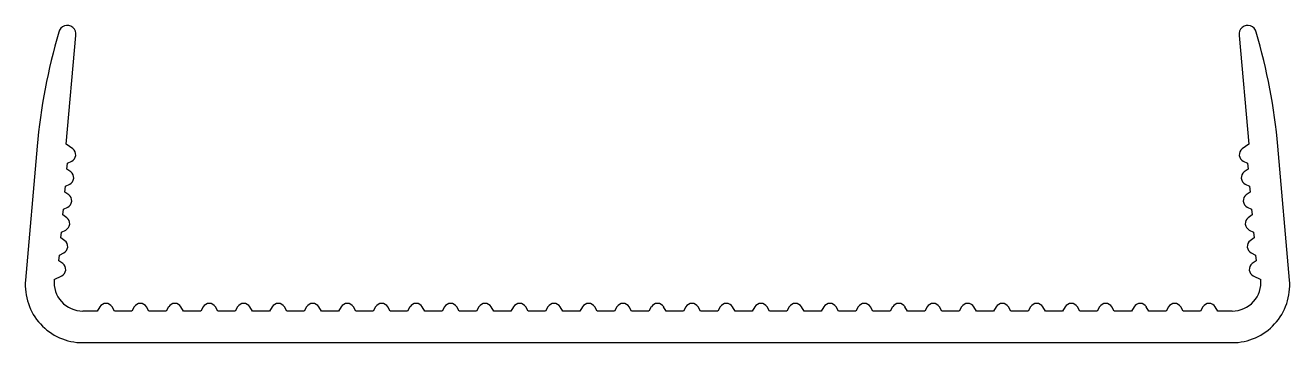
# Model space of a CAD drawing. Extents: x 1172.7 to 1216.7, y 2053.3 to 2064.3.
import ezdxf

# ---------------------------------------------------------------- set-up
doc = ezdxf.new("R2010")
doc.units = 0
doc.layers.get('0').update_dxf_attribs({"linetype": 'CONTINUOUS'})

msp = doc.modelspace()

# ---------------------------------------------------------------- linework, layer by layer
for p, q in [((1174.114, 2060.185), (1174.445, 2063.96)), ((1214.945, 2063.96), (1215.275, 2060.185)), ((1173.104, 2060.113), (1172.697, 2055.461)), ((1174.343, 2060.019), (1174.114, 2060.185)), ((1215.275, 2060.185), (1215.047, 2060.019)), ((1216.692, 2055.461), (1216.285, 2060.113)), ((1174.139, 2059.319), (1174.156, 2059.52)), ((1174.273, 2059.222), (1174.139, 2059.319)), ((1174.156, 2059.52), (1174.305, 2059.592)), ((1215.084, 2059.592), (1215.233, 2059.52)), ((1215.25, 2059.319), (1215.116, 2059.222)), ((1215.233, 2059.52), (1215.25, 2059.319)), ((1174.087, 2058.723), (1174.235, 2058.795)), ((1215.154, 2058.795), (1215.303, 2058.723)), ((1174.069, 2058.522), (1174.087, 2058.723)), ((1174.203, 2058.425), (1174.069, 2058.522)), ((1215.32, 2058.522), (1215.186, 2058.425)), ((1215.303, 2058.723), (1215.32, 2058.522)), ((1174, 2057.725), (1174.017, 2057.926)), ((1174.017, 2057.926), (1174.166, 2057.998)), ((1215.224, 2057.998), (1215.372, 2057.926)), ((1215.372, 2057.926), (1215.39, 2057.725)), ((1174.133, 2057.628), (1174, 2057.725)), ((1215.39, 2057.725), (1215.256, 2057.628)), ((1173.93, 2056.928), (1173.947, 2057.129)), ((1173.947, 2057.129), (1174.096, 2057.201)), ((1215.293, 2057.201), (1215.442, 2057.129)), ((1215.442, 2057.129), (1215.46, 2056.928)), ((1174.064, 2056.831), (1173.93, 2056.928)), ((1215.46, 2056.928), (1215.326, 2056.831)), ((1173.86, 2056.131), (1173.878, 2056.332)), ((1173.878, 2056.332), (1174.026, 2056.404)), ((1215.363, 2056.404), (1215.512, 2056.332)), ((1215.512, 2056.332), (1215.529, 2056.131)), ((1173.994, 2056.034), (1173.86, 2056.131)), ((1215.529, 2056.131), (1215.395, 2056.034)), ((1173.694, 2055.479), (1173.957, 2055.607)), ((1215.433, 2055.607), (1215.695, 2055.479)), ((1175.28, 2054.529), (1175.195, 2054.387)), ((1175.795, 2054.387), (1175.709, 2054.529)), ((1176.48, 2054.529), (1176.395, 2054.387)), ((1176.995, 2054.387), (1176.909, 2054.529)), ((1177.68, 2054.529), (1177.595, 2054.387)), ((1178.195, 2054.387), (1178.109, 2054.529)), ((1178.88, 2054.529), (1178.795, 2054.387)), ((1179.395, 2054.387), (1179.309, 2054.529)), ((1180.08, 2054.529), (1179.995, 2054.387)), ((1180.595, 2054.387), (1180.509, 2054.529)), ((1181.28, 2054.529), (1181.195, 2054.387)), ((1181.795, 2054.387), (1181.709, 2054.529)), ((1182.48, 2054.529), (1182.395, 2054.387)), ((1182.995, 2054.387), (1182.909, 2054.529)), ((1183.68, 2054.529), (1183.595, 2054.387)), ((1184.195, 2054.387), (1184.109, 2054.529)), ((1184.88, 2054.529), (1184.795, 2054.387)), ((1185.395, 2054.387), (1185.309, 2054.529)), ((1186.08, 2054.529), (1185.995, 2054.387)), ((1186.595, 2054.387), (1186.509, 2054.529)), ((1187.28, 2054.529), (1187.195, 2054.387)), ((1187.795, 2054.387), (1187.709, 2054.529)), ((1188.48, 2054.529), (1188.395, 2054.387)), ((1188.995, 2054.387), (1188.909, 2054.529)), ((1189.68, 2054.529), (1189.595, 2054.387)), ((1190.195, 2054.387), (1190.109, 2054.529)), ((1190.88, 2054.529), (1190.795, 2054.387)), ((1191.395, 2054.387), (1191.309, 2054.529)), ((1192.08, 2054.529), (1191.995, 2054.387)), ((1192.595, 2054.387), (1192.509, 2054.529)), ((1193.28, 2054.529), (1193.195, 2054.387)), ((1193.795, 2054.387), (1193.709, 2054.529)), ((1194.48, 2054.529), (1194.395, 2054.387)), ((1194.995, 2054.387), (1194.909, 2054.529)), ((1195.68, 2054.529), (1195.595, 2054.387)), ((1196.195, 2054.387), (1196.109, 2054.529)), ((1196.88, 2054.529), (1196.795, 2054.387)), ((1197.395, 2054.387), (1197.309, 2054.529)), ((1198.08, 2054.529), (1197.995, 2054.387)), ((1198.595, 2054.387), (1198.509, 2054.529)), ((1199.28, 2054.529), (1199.195, 2054.387)), ((1199.795, 2054.387), (1199.709, 2054.529)), ((1200.48, 2054.529), (1200.395, 2054.387)), ((1200.995, 2054.387), (1200.909, 2054.529)), ((1201.68, 2054.529), (1201.595, 2054.387)), ((1202.195, 2054.387), (1202.109, 2054.529)), ((1202.88, 2054.529), (1202.795, 2054.387)), ((1203.395, 2054.387), (1203.309, 2054.529)), ((1204.08, 2054.529), (1203.995, 2054.387)), ((1204.595, 2054.387), (1204.509, 2054.529)), ((1205.28, 2054.529), (1205.195, 2054.387)), ((1205.795, 2054.387), (1205.709, 2054.529)), ((1206.48, 2054.529), (1206.395, 2054.387)), ((1206.995, 2054.387), (1206.909, 2054.529)), ((1207.68, 2054.529), (1207.595, 2054.387)), ((1208.195, 2054.387), (1208.109, 2054.529)), ((1208.88, 2054.529), (1208.795, 2054.387)), ((1209.395, 2054.387), (1209.309, 2054.529)), ((1210.08, 2054.529), (1209.995, 2054.387)), ((1210.595, 2054.387), (1210.509, 2054.529)), ((1211.28, 2054.529), (1211.195, 2054.387)), ((1211.795, 2054.387), (1211.709, 2054.529)), ((1212.48, 2054.529), (1212.395, 2054.387)), ((1212.995, 2054.387), (1212.909, 2054.529)), ((1213.68, 2054.529), (1213.595, 2054.387)), ((1214.195, 2054.387), (1214.109, 2054.529)), ((1175.195, 2054.387), (1174.69, 2054.387)), ((1176.395, 2054.387), (1175.795, 2054.387)), ((1177.595, 2054.387), (1176.995, 2054.387)), ((1178.795, 2054.387), (1178.195, 2054.387)), ((1179.995, 2054.387), (1179.395, 2054.387)), ((1181.195, 2054.387), (1180.595, 2054.387)), ((1182.395, 2054.387), (1181.795, 2054.387)), ((1183.595, 2054.387), (1182.995, 2054.387)), ((1184.795, 2054.387), (1184.195, 2054.387)), ((1185.995, 2054.387), (1185.395, 2054.387)), ((1187.195, 2054.387), (1186.595, 2054.387)), ((1188.395, 2054.387), (1187.795, 2054.387)), ((1189.595, 2054.387), (1188.995, 2054.387)), ((1190.795, 2054.387), (1190.195, 2054.387)), ((1191.995, 2054.387), (1191.395, 2054.387)), ((1193.195, 2054.387), (1192.595, 2054.387)), ((1194.395, 2054.387), (1193.795, 2054.387)), ((1195.595, 2054.387), (1194.995, 2054.387)), ((1196.795, 2054.387), (1196.195, 2054.387)), ((1197.995, 2054.387), (1197.395, 2054.387)), ((1199.195, 2054.387), (1198.595, 2054.387)), ((1200.395, 2054.387), (1199.795, 2054.387)), ((1201.595, 2054.387), (1200.995, 2054.387)), ((1202.795, 2054.387), (1202.195, 2054.387)), ((1203.995, 2054.387), (1203.395, 2054.387)), ((1205.195, 2054.387), (1204.595, 2054.387)), ((1206.395, 2054.387), (1205.795, 2054.387)), ((1207.595, 2054.387), (1206.995, 2054.387)), ((1208.795, 2054.387), (1208.195, 2054.387)), ((1209.995, 2054.387), (1209.395, 2054.387)), ((1211.195, 2054.387), (1210.595, 2054.387)), ((1212.395, 2054.387), (1211.795, 2054.387)), ((1213.595, 2054.387), (1212.995, 2054.387)), ((1214.7, 2054.387), (1214.195, 2054.387)), ((1174.69, 2053.287), (1214.7, 2053.287))]:
    msp.add_line(p, q)
for centre, radius, start, end in [((1174.151, 2064.016), 0.299, 349.221, 169.221), ((1215.238, 2064.016), 0.298, 10.7812, 190.7812), ((1193.028, 2058.37), 20, 163.4353, 175.001), ((1196.361, 2058.37), 20, 5.0007, 16.5664), ((1174.196, 2059.817), 0.25, 295.964, 54.04), ((1215.194, 2059.817), 0.25, 125.96, 244.036), ((1174.126, 2059.02), 0.25, 295.964, 54.04), ((1215.263, 2059.02), 0.25, 125.9739, 244.0546), ((1174.056, 2058.223), 0.25, 295.971, 53.9976), ((1215.333, 2058.223), 0.25, 125.9885, 244.0103), ((1173.986, 2057.426), 0.25, 295.964, 54.04), ((1215.403, 2057.426), 0.25, 125.96, 244.036), ((1173.917, 2056.629), 0.25, 295.964, 54.04), ((1215.472, 2056.629), 0.25, 125.96, 244.036), ((1173.847, 2055.832), 0.25, 295.964, 54.04), ((1215.542, 2055.832), 0.25, 125.96, 244.036), ((1174.69, 2055.287), 2, 174.9999, 269.9977), ((1174.69, 2055.387), 1, 174.6768, 269.9953), ((1214.7, 2055.387), 1, 269.9977, 5.3232), ((1214.7, 2055.287), 2, 269.9988, 5.0001), ((1175.495, 2054.401), 0.25, 30.9717, 149.0283), ((1176.695, 2054.401), 0.25, 30.9717, 149.0283), ((1177.895, 2054.401), 0.25, 30.9717, 149.0283), ((1179.095, 2054.401), 0.25, 30.9445, 149.0555), ((1180.295, 2054.401), 0.25, 30.9717, 149.0283), ((1181.495, 2054.401), 0.25, 30.9717, 149.0283), ((1182.695, 2054.401), 0.25, 30.9717, 149.0283), ((1183.895, 2054.401), 0.25, 30.9717, 149.0283), ((1185.095, 2054.401), 0.25, 30.9445, 149.0555), ((1186.295, 2054.401), 0.25, 30.9717, 149.0283), ((1187.495, 2054.401), 0.25, 30.9717, 149.0283), ((1188.695, 2054.401), 0.25, 30.9717, 149.0283), ((1189.895, 2054.401), 0.25, 30.9717, 149.0283), ((1191.095, 2054.401), 0.25, 30.9445, 149.0555), ((1192.295, 2054.401), 0.25, 30.9717, 149.0283), ((1193.495, 2054.401), 0.25, 30.9717, 149.0283), ((1194.695, 2054.401), 0.25, 30.9717, 149.0283), ((1195.895, 2054.401), 0.25, 30.9717, 149.0283), ((1197.095, 2054.401), 0.25, 30.9445, 149.0555), ((1198.295, 2054.401), 0.25, 30.9717, 149.0283), ((1199.495, 2054.401), 0.25, 30.9717, 149.0283), ((1200.695, 2054.401), 0.25, 30.9445, 149.0555), ((1201.895, 2054.401), 0.25, 30.9717, 149.0283), ((1203.095, 2054.401), 0.25, 30.9445, 149.0555), ((1204.295, 2054.401), 0.25, 30.9717, 149.0283), ((1205.495, 2054.401), 0.25, 30.9717, 149.0283), ((1206.695, 2054.401), 0.25, 30.9445, 149.0555), ((1207.895, 2054.401), 0.25, 30.9717, 149.0283), ((1209.095, 2054.401), 0.25, 30.9445, 149.0555), ((1210.295, 2054.401), 0.25, 30.9717, 149.0283), ((1211.495, 2054.401), 0.25, 30.9717, 149.0283), ((1212.695, 2054.401), 0.25, 30.9445, 149.0555), ((1213.895, 2054.401), 0.25, 30.9717, 149.0283)]:
    msp.add_arc(centre, radius, start, end)

doc.saveas('drawing.dxf')
